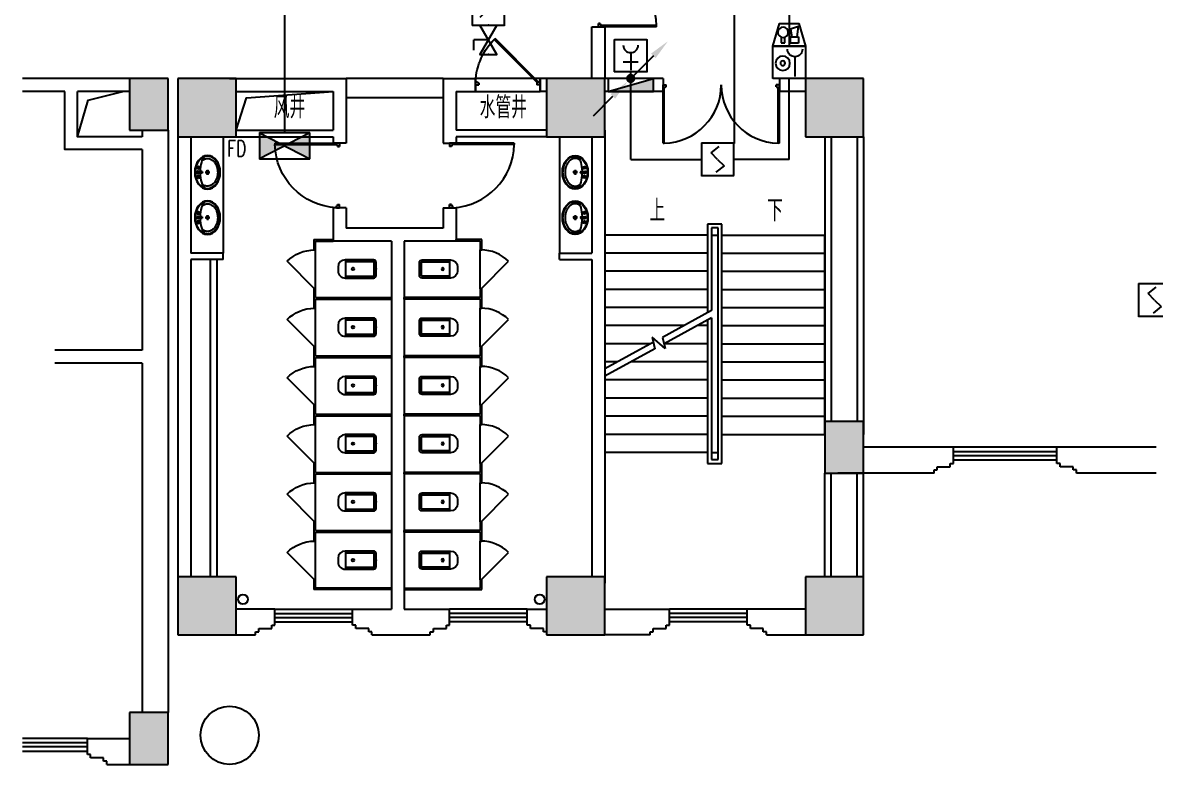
# Model space of a CAD drawing. Extents: x 190999 to 918899, y -200814 to 215286.
# Drawn here: x 686949 to 704460, y -57896 to -46434 of the extents above; entities that cross this region are included whole.
import ezdxf

# ---------------------------------------------------------------- set-up
doc = ezdxf.new("R2010")
doc.units = 0
doc.header["$LTSCALE"] = 1000
doc.header["$MEASUREMENT"] = 0
doc.linetypes.add('CENTER2', pattern=[1.125, 0.75, -0.125, 0.125, -0.125])
for name, color, linetype in [('00-EQUIP', 3, 'Continuous'), ('00-LWIRE', 4, 'Continuous'), ('00-WIRE-4', 6, 'Continuous'), ('A-卫生间', 250, 'Continuous'), ('A-墙线', 2, 'Continuous'), ('A-外包装修', 250, 'Continuous'), ('A-外窗', 145, 'Continuous'), ('A-门', 167, 'Continuous'), ('COLUMN', 2, 'Continuous'), ('DIM_SYMB', 3, 'Continuous'), ('EQUIP_消火栓', 1, 'Continuous'), ('PUB_HATCH', 250, 'Continuous'), ('PUB_TEXT', 7, 'Continuous'), ('STAIR', 5, 'Continuous'), ('房间名称', 7, 'Continuous'), ('暖通-风-说明', 3, 'Continuous'), ('洞口线', 165, 'Continuous'), ('雨水管', 151, 'Continuous')]:
    doc.layers.add(name, color=color, linetype=linetype)
doc.styles.add('_TCH_DIM', font='SIMPLEX', dxfattribs={"bigfont": 'GBCBIG'})
doc.styles.add('HZ-ZGBZ', font='romanc.shx', dxfattribs={"width": 0.65})
doc.styles.get("Standard").update_dxf_attribs({"font": 'simhei.ttf'})

# ---------------------------------------------------------------- blocks, each defined once
blk = doc.blocks.new('m1800')
at = {"layer": 'A-墙线'}
for p, q in [((-900, -100), (-900, 100)), ((900, -100), (900, 100))]:
    blk.add_line(p, q, dxfattribs=at)
at = {"layer": 'A-门'}
for p, q in [((-900, 900), (-900, 0)), ((-900, 900), (-880, 900)), ((-880, 900), (-880, 50)), ((880, 900), (880, 50)), ((900, 900), (880, 900)), ((900, 900), (900, 0)), ((-900, 50), (-870, 50)), ((-900, 0), (-850, 0)), ((-870, 50), (-870, 30)), ((-870, 30), (-850, 30)), ((-850, 30), (-850, 0)), ((850, 30), (850, 0)), ((870, 30), (850, 30)), ((900, 0), (850, 0)), ((870, 50), (870, 30)), ((900, 50), (870, 50))]:
    blk.add_line(p, q, dxfattribs=at)
for centre, start, end in [((-900, 0), 0, 88.7267), ((900, 0), 91.2733, 180)]:
    blk.add_arc(centre, 900, start, end, dxfattribs=at)
blk = doc.blocks.new('m1000')
at = {"layer": 'A-墙线'}
for p, q in [((0, 0), (0, 200)), ((1000, 0), (1000, 200))]:
    blk.add_line(p, q, dxfattribs=at)
at = {"layer": 'A-门'}
for p, q in [((0, 1100), (0, 100)), ((0, 1100), (20, 1100)), ((20, 1100), (20, 150)), ((0, 150), (30, 150)), ((0, 100), (50, 100)), ((30, 150), (30, 130)), ((30, 130), (50, 130)), ((50, 130), (50, 100)), ((950, 130), (950, 100)), ((970, 130), (950, 130)), ((1000, 100), (950, 100)), ((970, 150), (970, 130)), ((1000, 150), (970, 150)), ((1000, 150), (1000, 100))]:
    blk.add_line(p, q, dxfattribs=at)
blk.add_arc((0, 100), 1000, 2.866, 88.854, dxfattribs=at)
blk = doc.blocks.new('手盆')
at = {"layer": 'A-卫生间'}
for p, q in [((113, 12), (46, 16)), ((160, 0), (235, 0)), ((198, -37), (198, 38)), ((113, -11), (46, -16))]:
    blk.add_line(p, q, dxfattribs=at)
for centre, major_axis, ratio, start_param, end_param in [((198, 0), (0, 259), 0.763797, 3.141593, 9.424778), ((194, 0), (0, 259), 0.413212, 0.351725, 1.519021), ((106, 0), (0, 13.9), 0.9, 3.760941, 5.663837), ((194, 0), (0, 259), 0.413212, 1.620217, 2.789865)]:
    blk.add_ellipse(centre, major_axis=major_axis, ratio=ratio, start_param=start_param, end_param=end_param, dxfattribs=at)
for centre, major_axis in [((46, 0), (0, 15.8)), ((56, 71), (0, 20.6)), ((56, 71), (0, 15.6)), ((198, 0), (0, 23.4)), ((56, -71), (0, 20.6)), ((56, -71), (0, 15.6))]:
    blk.add_ellipse(centre, major_axis=major_axis, ratio=0.9, dxfattribs=at)
for points, knots in [([(198, -249), (204, -249), (211, -249), (228, -246), (239, -243), (260, -236), (270, -231), (290, -218), (299, -211), (317, -194), (325, -185), (340, -164), (347, -153), (360, -129), (365, -116), (374, -90), (378, -76), (383, -48), (385, -34), (387, -5), (387, 9), (385, 38), (383, 52), (377, 80), (373, 94), (364, 120), (358, 133), (345, 156), (338, 167), (323, 187), (314, 197), (296, 213), (287, 220), (267, 232), (257, 237), (236, 244), (225, 247), (204, 249), (193, 249), (171, 247), (161, 245), (140, 237), (129, 232), (110, 221), (100, 213), (82, 197), (74, 188), (58, 168), (51, 157), (38, 133), (32, 121), (23, 95), (19, 81), (13, 53), (11, 39), (9, 10), (9, -4), (10, -33), (12, -47), (18, -75), (21, -89), (30, -115), (36, -128), (48, -152), (55, -163), (70, -184), (78, -193), (96, -210), (105, -218), (125, -230), (135, -235), (156, -243), (167, -246), (184, -249), (191, -249), (198, -249)], [0, 0, 0, 0, 0.105369, 0.105369, 0.278747, 0.278747, 0.452125, 0.452125, 0.625504, 0.625504, 0.798882, 0.798882, 0.97226, 0.97226, 1.145639, 1.145639, 1.319017, 1.319017, 1.492395, 1.492395, 1.665774, 1.665774, 1.839152, 1.839152, 2.01253, 2.01253, 2.185909, 2.185909, 2.359287, 2.359287, 2.532665, 2.532665, 2.706044, 2.706044, 2.879422, 2.879422, 3.0528, 3.0528, 3.226179, 3.226179, 3.399557, 3.399557, 3.572935, 3.572935, 3.746313, 3.746313, 3.919692, 3.919692, 4.09307, 4.09307, 4.266448, 4.266448, 4.439827, 4.439827, 4.613205, 4.613205, 4.786583, 4.786583, 4.959962, 4.959962, 5.13334, 5.13334, 5.306718, 5.306718, 5.480097, 5.480097, 5.653475, 5.653475, 5.826853, 5.826853, 6.000232, 6.000232, 6.17361, 6.17361, 6.283185, 6.283185, 6.283185, 6.283185]), ([(119, -185), (121, -187), (123, -188), (130, -193), (135, -196), (146, -202), (152, -205), (163, -209), (169, -210), (180, -213), (186, -214), (194, -214), (196, -214), (198, -214), (204, -214), (209, -214), (222, -212), (229, -210), (241, -206), (245, -204), (254, -200), (259, -197), (269, -191), (275, -187), (286, -178), (291, -173), (300, -162), (304, -158), (314, -145), (319, -137), (327, -123), (329, -118), (334, -107), (336, -101), (341, -89), (343, -83), (346, -71), (348, -64), (351, -49), (352, -40), (354, -22), (355, -13), (355, 5), (355, 14), (354, 32), (352, 41), (349, 58), (348, 66), (343, 81), (341, 89), (335, 104), (332, 111), (326, 125), (322, 132), (314, 144), (310, 150), (301, 162), (296, 167), (287, 177), (281, 181), (272, 189), (267, 192), (256, 199), (250, 202), (238, 207), (233, 209), (223, 211), (217, 212), (205, 214), (198, 214), (186, 213), (181, 213), (171, 211), (166, 210), (151, 205), (141, 200), (128, 191), (123, 188), (119, 185)], [5.740897, 5.740897, 5.740897, 5.740897, 5.780874, 5.780874, 5.896829, 5.896829, 6.012784, 6.012784, 6.128739, 6.128739, 6.240697, 6.240697, 6.283185, 6.283185, 6.283185, 6.399826, 6.399826, 6.5409, 6.5409, 6.634, 6.634, 6.7271, 6.7271, 6.852188, 6.852188, 6.977276, 6.977276, 7.077377, 7.077377, 7.229977, 7.229977, 7.317389, 7.317389, 7.404801, 7.404801, 7.497094, 7.497094, 7.589386, 7.589386, 7.712334, 7.712334, 7.835281, 7.835281, 7.958228, 7.958228, 8.081175, 8.081175, 8.194983, 8.194983, 8.30879, 8.30879, 8.422598, 8.422598, 8.537599, 8.537599, 8.6526, 8.6526, 8.767602, 8.767602, 8.884432, 8.884432, 8.982435, 8.982435, 9.119467, 9.119467, 9.224191, 9.224191, 9.328914, 9.328914, 9.470087, 9.470087, 9.571187, 9.571187, 9.672288, 9.672288, 9.874489, 9.874489, 9.967059, 9.967059, 9.967059, 9.967059])]:
    blk.add_open_spline(points, degree=3, knots=knots, dxfattribs=at)
blk.add_point((46, 0), dxfattribs=at)
blk = doc.blocks.new('$TwtSys$00000434')
for p, q in [((-0.5, 0.5), (-0.5, -0.5)), ((-0.5, -0.5), (0.5, 0.5)), ((0.5, 0.5), (-0.5, 0.5)), ((0.5, -0.5), (0.5, 0.5)), ((-0.5, -0.5), (0.5, -0.5))]:
    blk.add_line(p, q)
blk.add_solid([(0.5, -0.5), (0.5, 0.5), (-0.5, -0.5)])
blk = doc.blocks.new('bfm01')
at = {"layer": 'A-墙线'}
for p, q in [((-200, 0), (0, 0)), ((-200, -1000), (0, -1000))]:
    blk.add_line(p, q, dxfattribs=at)
at = {"layer": 'A-门'}
for p, q in [((-200, -1000), (-200, 0)), ((-100, 0), (-100, -50)), ((-70, -50), (-100, -50)), ((-50, -30), (-70, -30)), ((-70, -30), (-70, -50)), ((-64, -44), (-50, -30)), ((-64, -44), (603, -711)), ((-50, 0), (-50, -30)), ((-50, -30), (617, -697)), ((0, 0), (0, -1000)), ((-70, -950), (-100, -950)), ((-100, -1000), (-100, -950)), ((-50, -1000), (-100, -1000)), ((-70, -970), (-70, -950)), ((-50, -970), (-70, -970)), ((-50, -1000), (-50, -970))]:
    blk.add_line(p, q, dxfattribs=at)
blk.add_arc((-100, 0), 1000, 272.866, 315.8103, dxfattribs=at)
blk = doc.blocks.new('$lvtry$00000200')
for p, q in [((-140, -40, 0), (-140, -480, 0)), ((-110, -40, 0), (-110, -470, 0)), ((100, 0, 0), (-100, 0, 0)), ((100, -30, 0), (-100, -30, 0)), ((110, -470, 0), (110, -40, 0)), ((140, -480, 0), (140, -40, 0)), ((140, -470, 0), (-140, -470, 0)), ((-30, -590, 0), (30, -590, 0))]:
    blk.add_line(p, q)
blk.add_circle((0, -359, 0), 20)
for centre, radius, start, end in [((-100, -40, 0), 40, 90, 180), ((-100, -40, 0), 10, 90, 180), ((100, -40, 0), 40, 0, 90), ((100, -40, 0), 10, 0, 90), ((-30, -480, 0), 110, 180, 270), ((30, -480, 0), 110, 270, 0)]:
    blk.add_arc(centre, radius, start, end)
blk.add_point((0, 0))
blk = doc.blocks.new('$DorLib2D$00000114')
at = {"color": 0}
blk.add_line((0.5, 0), (-0.207, 0.707), dxfattribs=at)
blk.add_arc((0.5, 0), 1, 135, 180, dxfattribs=at)
blk = doc.blocks.new('_LINKPT1')
at = {"color": 0}
blk.add_line((0, 0), (0, 0), dxfattribs=at)
blk = doc.blocks.new('3T1W6ZCM')
for p, q in [((0.5, 0.5), (-0.5, 0.5)), ((-0.5, 0.5), (-0.5, -0.5)), ((0.5, -0.5), (0.5, 0.5)), ((-0.178, 0.172), (-0.178, -0.443)), ((-0.5, -0.5), (0.5, -0.5))]:
    blk.add_line(p, q)
at = {"const_width": 0.04}
blk.add_lwpolyline([(-0.5, 0.5), (-0.5, -0.5), (0.5, -0.5), (0.5, 0.5)], close=True, dxfattribs=at)
for radius in [0.222, 0.074]:
    blk.add_circle((0.197, -0.03), radius)
blk.add_arc((-0.178, 0.403), 0.231, 180, 0)
at = {"xscale": 0.002, "yscale": 0.002, "zscale": 0.002}
for p in [(0, 0.5), (-0.5, 0), (0.5, 0), (0, -0.5)]:
    blk.add_blockref('_LINKPT1', p, dxfattribs=at)
at = {"flags": 9}
blk.add_attdef('A', (0, 0), '', height=0.00002, dxfattribs=at)
blk = doc.blocks.new('6A2OE7N0')
for p, q in [((-0.3, 0.35), (-0.5, -0.35)), ((0.3, 0.35), (-0.3, 0.35)), ((-0.246, -0.061), (-0.286, 0.259)), ((-0.286, 0.259), (-0.046, 0.179)), ((-0.046, 0.179), (-0.086, -0.061)), ((0, 0.35), (0, -0.35)), ((0.5, -0.35), (0.3, 0.35)), ((-0.5, -0.35), (0.5, -0.35)), ((-0.286, -0.061), (-0.286, -0.261)), ((-0.046, -0.061), (-0.286, -0.061)), ((-0.286, -0.261), (-0.046, -0.261)), ((-0.046, -0.261), (-0.046, -0.061)), ((0.13, -0.244), (0.13, -0.072)), ((0.25, -0.244), (0.13, -0.244)), ((0.25, -0.072), (0.25, -0.244))]:
    blk.add_line(p, q)
at = {"const_width": 0.04, "flags": 128}
blk.add_lwpolyline([(-0.5, -0.35), (-0.3, 0.35), (0.3, 0.35), (0.5, -0.35)], close=True, dxfattribs=at)
blk.add_circle((0.19, 0.076), 0.16)
at = {"xscale": 0.002, "yscale": 0.002, "zscale": 0.002}
for p in [(-0.4, 0), (0, 0.35), (0.4, 0), (0, -0.35)]:
    blk.add_blockref('_LINKPT1', p, dxfattribs=at)
at = {"flags": 9}
blk.add_attdef('A', (0, 0), '', height=0.00002, dxfattribs=at)
blk = doc.blocks.new('J62IR8YJ')
for p, q in [((-0.5, 1), (0.5, 1)), ((-0.5, 0), (-0.5, 1)), ((0.5, 1), (0.5, 0)), ((0, 0.598), (0, 0.06)), ((0.5, 0), (-0.5, 0)), ((-0.231, 0.312), (0.231, 0.312))]:
    blk.add_line(p, q)
at = {"const_width": 0.04, "flags": 128}
blk.add_lwpolyline([(-0.5, 0), (-0.5, 1), (0.5, 1), (0.5, 0)], close=True, dxfattribs=at)
blk.add_arc((0, 0.829), 0.231, 180, 0)
at = {"xscale": 0.002, "yscale": 0.00200000000000955, "zscale": 0.002}
for p in [(0, 1), (-0.5, 0.5), (0.5, 0.5), (0, 0)]:
    blk.add_blockref('_LINKPT1', p, dxfattribs=at)
at = {"flags": 9}
blk.add_attdef('A', (0, 0), '', height=0.00002, dxfattribs=at)
blk = doc.blocks.new('3S1KCGW2')
for p, q in [((0.5, 0.5), (-0.5, 0.5)), ((-0.5, 0.5), (-0.5, -0.5)), ((-0.2, 0.2), (0.05, 0.4)), ((0.5, -0.5), (0.5, 0.5)), ((0, 0), (-0.2, 0.2)), ((0, 0), (0.2, -0.2)), ((0.2, -0.2), (-0.05, -0.4)), ((-0.5, -0.5), (0.5, -0.5))]:
    blk.add_line(p, q)
at = {"const_width": 0.04, "flags": 128}
blk.add_lwpolyline([(-0.5, -0.5), (-0.5, 0.5), (0.5, 0.5), (0.5, -0.5)], close=True, dxfattribs=at)
at = {"xscale": 0.002, "yscale": 0.002, "zscale": 0.002}
for p in [(0, 0.5), (-0.5, 0), (0.5, 0), (0, -0.5)]:
    blk.add_blockref('_LINKPT1', p, dxfattribs=at)
at = {"flags": 9}
blk.add_attdef('A', (0, 0), '', height=0.00002, dxfattribs=at)
blk = doc.blocks.new('6H2KALM6')
for p, q in [((-0.78, 0.4), (0.78, -0.4)), ((0.78, 0.4), (-0.78, -0.4)), ((0.78, 0.4), (-0.78, 0.4)), ((-0.78, 0.4), (-0.78, -0.4)), ((0.78, -0.4), (0.78, 0.4)), ((-0.78, -0.4), (0.78, -0.4))]:
    blk.add_line(p, q)
at = {"const_width": 0.04}
blk.add_lwpolyline([(-0.78, 0.4), (-0.78, -0.4), (0.78, -0.4), (0.78, 0.4)], close=True, dxfattribs=at)
for points in [[(-0.78, 0.4), (0, 0), (-0.78, -0.4)], [(0.78, 0.4), (0, 0), (0.78, -0.4)]]:
    blk.add_solid(points)
at = {"xscale": 0.002, "yscale": 0.002, "zscale": 0.002}
for p in [(0, 0.4), (-0.78, 0), (0.78, 0), (0, -0.4)]:
    blk.add_blockref('_LINKPT1', p, dxfattribs=at)
at = {"flags": 9}
blk.add_attdef('A', (0, 0), '', height=0.00002, dxfattribs=at)
blk = doc.blocks.new('$VALVE$00000437')
for p in [(0, 0), (87, 124.3)]:
    blk.add_line(p, (0, 124.3))
blk.add_lwpolyline([(-125.2, -72.3), (125.2, 72.3), (125.2, -72.3), (-125.2, 72.3)], close=True)
for p in [(-125.2, 0), (125.2, 0)]:
    blk.add_point(p)
blk = doc.blocks.new('3S2OQ2I8')
for p, q in [((-0.5, 0.5), (0.5, 0.5)), ((-0.5, -0.5), (-0.5, 0.5)), ((0.5, 0.5), (0.5, -0.5)), ((-0.25, -0.25), (0.25, 0.25)), ((0.5, -0.5), (-0.5, -0.5))]:
    blk.add_line(p, q)
at = {"const_width": 0.04, "flags": 128}
blk.add_lwpolyline([(-0.5, -0.5), (-0.5, 0.5), (0.5, 0.5), (0.5, -0.5)], close=True, dxfattribs=at)
blk.add_solid([(0.25, 0.25), (0.021, 0.097), (0.097, 0.029)])
at = {"xscale": 0.002, "yscale": 0.002, "zscale": 0.002}
for p in [(0, 0.5), (-0.5, 0), (0.5, 0), (0, -0.5)]:
    blk.add_blockref('_LINKPT1', p, dxfattribs=at)
at = {"flags": 9}
blk.add_attdef('A', (0, 0), '', height=0.00002, dxfattribs=at)
blk = doc.blocks.new('_WRLD1L')
for p, q in [((0.7, 0.7), (0, 0)), ((0.104, 0.104), (0.104, 0.104)), ((-0.104, -0.104), (-0.104, -0.104))]:
    blk.add_line(p, q)
at = {"const_width": 0.142}
blk.add_lwpolyline([(-0.071, 0, 1), (0.071, 0, 1)], format="xyb", close=True, dxfattribs=at)
blk.add_solid([(0.63, 0.77), (0.77, 0.63), (1.15, 1.15)])
at = {"width": 0.8, "flags": 9}
blk.add_attdef('A', (0, 0), '', height=0.00002, dxfattribs=at)
blk = doc.blocks.new('_WRLD10L')
for p, q in [((1.15, 1.15), (0.55, 0.55)), ((0.104, 0.104), (0.104, 0.104)), ((-0.104, -0.104), (-0.104, -0.104))]:
    blk.add_line(p, q)
at = {"const_width": 0.142}
blk.add_lwpolyline([(-0.071, 0, 1), (0.071, 0, 1)], format="xyb", close=True, dxfattribs=at)
blk.add_solid([(0.62, 0.48), (0.48, 0.62), (0.1, 0.1)])
at = {"width": 0.8, "flags": 9}
blk.add_attdef('A', (0, 0), '', height=0.00002, dxfattribs=at)

msp = doc.modelspace()

# ---------------------------------------------------------------- hatches: boundary and pattern name
at = {"layer": 'PUB_HATCH'}
for points in [[(689198.5, -47296.3), (688598.5, -47296.3), (688598.5, -48096.3), (689198.5, -48096.3)], [(690248.5, -47296.3), (689348.5, -47296.3), (689348.5, -48196.3), (690248.5, -48196.3)], [(695948.5, -47296.3), (695048.5, -47296.3), (695048.5, -48196.3), (695948.5, -48196.3)], [(699948.5, -47296.3), (699048.5, -47296.3), (699048.5, -48196.3), (699948.5, -48196.3)], [(699948.5, -52596.3), (699348.5, -52596.3), (699348.5, -53396.3), (699948.5, -53396.3)], [(690248.5, -54996.3), (689348.5, -54996.3), (689348.5, -55896.3), (690248.5, -55896.3)], [(695948.5, -54996.3), (695048.5, -54996.3), (695048.5, -55896.3), (695948.5, -55896.3)], [(699948.5, -54996.3), (699048.5, -54996.3), (699048.5, -55896.3), (699948.5, -55896.3)], [(689198.5, -57096.3), (688598.5, -57096.3), (688598.5, -57896.3), (689198.5, -57896.3)]]:
    msp.add_hatch(color=256, dxfattribs=at).paths.add_polyline_path(points)

# ---------------------------------------------------------------- linework, layer by layer
at = {"layer": '00-WIRE-4'}
for p, q in [((697948.5, -41606.3), (697948.5, -48303.1)), ((690998.5, -45846.3), (690998.5, -48136.6)), ((696348.8, -48546.3), (696348.8, -47196.3)), ((698798.5, -48546.3), (698798.5, -47296.3)), ((696348.8, -48546.3), (697441.5, -48546.3)), ((698798.5, -48546.3), (697941.5, -48546.3))]:
    msp.add_line(p, q, dxfattribs=at)
at = {"layer": '00-WIRE-4', "linetype": 'CENTER2'}
msp.add_line((698798.5, -41806.3), (698798.5, -46446.3), dxfattribs=at)
at = {"layer": 'A-卫生间'}
for p, q in [((693448.5, -47296.3), (691948.5, -47296.3)), ((693448.5, -47596.3), (691948.5, -47596.3)), ((690048.5, -48196.3), (690048.5, -49996.3)), ((695248.5, -48196.3), (695248.5, -49996.3)), ((691448.5, -49783.8), (691448.5, -49946.3)), ((691448.5, -49783.8), (691748.5, -49783.8)), ((691473.5, -49946.3), (691473.5, -49808.8)), ((691473.5, -49808.8), (691748.5, -49808.8)), ((691748.5, -49783.8), (691748.5, -49808.8)), ((694048.5, -49783.8), (693648.5, -49783.8)), ((693648.5, -49808.8), (693648.5, -49783.8)), ((694023.5, -49808.8), (693648.5, -49808.8)), ((694023.5, -49808.8), (694023.5, -49946.3)), ((694048.5, -49946.3), (694048.5, -49783.8)), ((691448.5, -49946.3), (691473.5, -49946.3)), ((694023.5, -49946.3), (694048.5, -49946.3)), ((689848.5, -50096.3), (689848.5, -54996.3)), ((689948.5, -50096.3), (689948.5, -54996.3)), ((691473.5, -50546.3), (691448.5, -50546.3)), ((691448.5, -50546.3), (691448.5, -50708.8)), ((691473.5, -50683.8), (691473.5, -50546.3)), ((694048.5, -50546.3), (694023.5, -50546.3)), ((694023.5, -50546.3), (694023.5, -50683.8)), ((694048.5, -50708.8), (694048.5, -50546.3)), ((691448.5, -50708.8), (691448.5, -50846.3)), ((691473.5, -50683.8), (692648.5, -50683.8)), ((691473.5, -50846.3), (691473.5, -50708.8)), ((691473.5, -50708.8), (692648.5, -50708.8)), ((692648.5, -50683.8), (692648.5, -50708.8)), ((694023.5, -50683.8), (692848.5, -50683.8)), ((692848.5, -50708.8), (692848.5, -50683.8)), ((694023.5, -50708.8), (692848.5, -50708.8)), ((694023.5, -50708.8), (694023.5, -50846.3)), ((694048.5, -50846.3), (694048.5, -50708.8)), ((691448.5, -50846.3), (691473.5, -50846.3)), ((694023.5, -50846.3), (694048.5, -50846.3)), ((691473.5, -51446.3), (691448.5, -51446.3)), ((691448.5, -51446.3), (691448.5, -51608.8)), ((691473.5, -51583.8), (691473.5, -51446.3)), ((694048.5, -51446.3), (694023.5, -51446.3)), ((694023.5, -51446.3), (694023.5, -51583.8)), ((694048.5, -51608.8), (694048.5, -51446.3)), ((691448.5, -51608.8), (691448.5, -51746.3)), ((691473.5, -51583.8), (692648.5, -51583.8)), ((691473.5, -51746.3), (691473.5, -51608.8)), ((691473.5, -51608.8), (692648.5, -51608.8)), ((692648.5, -51583.8), (692648.5, -51608.8)), ((694023.5, -51583.8), (692848.5, -51583.8)), ((692848.5, -51608.8), (692848.5, -51583.8)), ((694023.5, -51608.8), (692848.5, -51608.8)), ((694023.5, -51608.8), (694023.5, -51746.3)), ((694048.5, -51746.3), (694048.5, -51608.8)), ((691448.5, -51746.3), (691473.5, -51746.3)), ((694023.5, -51746.3), (694048.5, -51746.3)), ((691473.5, -52346.3), (691448.5, -52346.3)), ((691448.5, -52346.3), (691448.5, -52508.8)), ((691473.5, -52483.8), (691473.5, -52346.3)), ((694048.5, -52346.3), (694023.5, -52346.3)), ((694023.5, -52346.3), (694023.5, -52483.8)), ((694048.5, -52508.8), (694048.5, -52346.3)), ((691448.5, -52508.8), (691448.5, -52646.3)), ((691473.5, -52483.8), (692648.5, -52483.8)), ((691473.5, -52508.8), (692648.5, -52508.8)), ((691473.5, -52646.3), (691473.5, -52508.8)), ((692648.5, -52483.8), (692648.5, -52508.8)), ((694023.5, -52483.8), (692848.5, -52483.8)), ((692848.5, -52508.8), (692848.5, -52483.8)), ((694023.5, -52508.8), (692848.5, -52508.8)), ((694023.5, -52508.8), (694023.5, -52646.3)), ((694048.5, -52646.3), (694048.5, -52508.8)), ((691448.5, -52646.3), (691473.5, -52646.3)), ((694023.5, -52646.3), (694048.5, -52646.3)), ((691473.5, -53246.3), (691448.5, -53246.3)), ((691448.5, -53246.3), (691448.5, -53408.8)), ((691473.5, -53383.8), (691473.5, -53246.3)), ((691473.5, -53383.8), (692648.5, -53383.8)), ((692648.5, -53383.8), (692648.5, -53408.8)), ((694023.5, -53383.8), (692848.5, -53383.8)), ((692848.5, -53408.8), (692848.5, -53383.8)), ((694048.5, -53246.3), (694023.5, -53246.3)), ((694023.5, -53246.3), (694023.5, -53383.8)), ((694048.5, -53408.8), (694048.5, -53246.3)), ((691448.5, -53408.8), (691448.5, -53546.3)), ((691448.5, -53546.3), (691473.5, -53546.3)), ((691473.5, -53408.8), (692648.5, -53408.8)), ((691473.5, -53546.3), (691473.5, -53408.8)), ((694023.5, -53408.8), (692848.5, -53408.8)), ((694023.5, -53408.8), (694023.5, -53546.3)), ((694023.5, -53546.3), (694048.5, -53546.3)), ((694048.5, -53546.3), (694048.5, -53408.8)), ((691473.5, -54146.3), (691448.5, -54146.3)), ((691448.5, -54146.3), (691448.5, -54308.8)), ((691473.5, -54283.8), (691473.5, -54146.3)), ((691473.5, -54283.8), (692648.5, -54283.8)), ((692648.5, -54283.8), (692648.5, -54308.8)), ((694023.5, -54283.8), (692848.5, -54283.8)), ((692848.5, -54308.8), (692848.5, -54283.8)), ((694048.5, -54146.3), (694023.5, -54146.3)), ((694023.5, -54146.3), (694023.5, -54283.8)), ((694048.5, -54308.8), (694048.5, -54146.3)), ((691448.5, -54308.8), (691448.5, -54446.3)), ((691448.5, -54446.3), (691473.5, -54446.3)), ((691473.5, -54446.3), (691473.5, -54308.8)), ((691473.5, -54308.8), (692648.5, -54308.8)), ((694023.5, -54308.8), (692848.5, -54308.8)), ((694023.5, -54308.8), (694023.5, -54446.3)), ((694023.5, -54446.3), (694048.5, -54446.3)), ((694048.5, -54446.3), (694048.5, -54308.8)), ((691473.5, -55046.3), (691448.5, -55046.3)), ((691448.5, -55046.3), (691448.5, -55196.3)), ((691473.5, -55171.3), (691473.5, -55046.3)), ((694048.5, -55046.3), (694023.5, -55046.3)), ((694023.5, -55046.3), (694023.5, -55171.3)), ((694048.5, -55196.3), (694048.5, -55046.3)), ((692648.5, -55196.3), (691448.5, -55196.3)), ((692648.5, -55171.3), (691473.5, -55171.3)), ((692648.5, -55196.3), (692648.5, -55171.3)), ((692848.5, -55171.3), (694023.5, -55171.3)), ((692848.5, -55171.3), (692848.5, -55196.3)), ((692848.5, -55196.3), (694048.5, -55196.3))]:
    msp.add_line(p, q, dxfattribs=at)
at = {"layer": 'A-墙线'}
for p, q in [((695748.5, -47296.3), (695748.5, -46496.3)), ((695948.5, -46496.3), (695948.5, -47296.3)), ((688598.5, -47296.3), (686948.5, -47296.3)), ((690148.5, -47296.3), (691948.5, -47296.3)), ((691948.5, -47296.3), (691948.5, -48296.3)), ((693448.5, -47296.3), (693448.5, -48296.3)), ((693448.5, -47296.3), (693948.5, -47296.3)), ((693948.5, -47296.3), (693948.5, -47496.3)), ((695048.5, -47296.3), (694948.5, -47296.3)), ((694948.5, -47296.3), (694948.5, -47496.3)), ((696848.5, -47296.3), (695948.5, -47296.3)), ((699048.5, -47296.3), (698648.5, -47296.3)), ((687598.5, -47496.3), (686948.5, -47496.3)), ((688598.5, -47496.3), (687798.5, -47496.3)), ((690248.5, -47496.3), (691748.5, -47496.3)), ((691748.5, -47496.3), (691748.5, -48096.3)), ((693648.5, -47496.3), (693648.5, -48096.3)), ((693648.5, -47496.3), (693948.5, -47496.3)), ((695048.5, -47496.3), (694948.5, -47496.3)), ((696848.5, -47496.3), (695948.5, -47496.3)), ((699048.5, -47496.3), (698648.5, -47496.3)), ((688798.5, -48096.3), (688798.5, -48196.3)), ((689198.5, -48096.3), (689198.5, -57096.3)), ((689348.5, -48096.3), (689348.5, -55096.3)), ((690248.5, -48096.3), (691748.5, -48096.3)), ((695048.5, -48096.3), (693648.5, -48096.3)), ((695948.5, -48096.3), (695948.5, -55096.3)), ((689548.5, -48196.3), (689548.5, -49996.3)), ((690248.5, -48196.3), (691748.5, -48196.3)), ((691748.5, -48196.3), (691748.5, -48296.3)), ((693648.5, -48196.3), (693648.5, -48296.3)), ((695048.5, -48196.3), (693648.5, -48196.3)), ((695748.5, -48196.3), (695748.5, -49996.3)), ((699348.5, -48196.3), (699348.5, -52596.3)), ((699448.5, -48196.3), (699448.5, -52596.3)), ((699848.5, -48196.3), (699848.5, -52596.3)), ((699948.5, -48196.3), (699948.5, -52796.3)), ((688798.5, -48396.3), (688798.5, -51496.3)), ((691748.5, -49296.3), (691748.5, -49808.8)), ((691948.5, -49296.3), (691948.5, -49608.8)), ((693448.5, -49296.3), (693448.5, -49608.8)), ((693648.5, -49296.3), (693648.5, -49808.8)), ((693448.5, -49608.8), (691948.5, -49608.8)), ((692648.5, -49808.8), (691748.5, -49808.8)), ((692648.5, -49808.8), (692648.5, -55496.3)), ((692848.5, -49808.8), (692848.5, -55496.3)), ((693648.5, -49808.8), (692848.5, -49808.8)), ((690048.5, -49996.3), (689548.5, -49996.3)), ((690048.5, -50096.3), (690048.5, -49996.3)), ((695248.5, -49996.3), (695748.5, -49996.3)), ((695248.5, -50096.3), (695248.5, -49996.3)), ((689548.5, -50096.3), (689548.5, -54996.3)), ((690048.5, -50096.3), (689548.5, -50096.3)), ((695248.5, -50096.3), (695748.5, -50096.3)), ((695748.5, -50096.3), (695748.5, -54996.3)), ((688798.5, -51496.3), (687448.5, -51496.3)), ((688798.5, -51696.3), (687448.5, -51696.3)), ((688798.5, -51696.3), (688798.5, -57096.3)), ((701338.3, -52996.3), (699948.5, -52996.3)), ((701338.3, -53246.3), (701338.3, -52996.3)), ((702938.3, -53246.3), (702938.3, -52996.3)), ((704470.6, -52996.3), (702938.3, -52996.3)), ((699348.5, -54996.3), (699348.5, -53396.3)), ((699448.5, -54996.3), (699448.5, -53396.3)), ((701038.3, -53396.3), (699548.5, -53396.3)), ((699848.5, -54996.3), (699848.5, -53396.3)), ((699948.5, -54996.3), (699948.5, -53396.3)), ((701038.3, -53396.3), (701038.3, -53346.3)), ((701038.3, -53346.3), (701088.3, -53346.3)), ((701088.3, -53346.3), (701088.3, -53296.3)), ((701088.3, -53296.3), (701288.3, -53296.3)), ((701288.3, -53246.3), (701338.3, -53246.3)), ((701288.3, -53296.3), (701288.3, -53246.3)), ((702988.3, -53246.3), (702938.3, -53246.3)), ((702988.3, -53296.3), (702988.3, -53246.3)), ((703188.3, -53296.3), (702988.3, -53296.3)), ((703188.3, -53346.3), (703188.3, -53296.3)), ((703238.3, -53346.3), (703188.3, -53346.3)), ((703238.3, -53396.3), (703238.3, -53346.3)), ((704470.6, -53396.3), (703238.3, -53396.3)), ((690848.5, -55496.3), (690248.5, -55496.3)), ((690848.5, -55746.3), (690848.5, -55496.3)), ((692048.5, -55496.3), (692648.5, -55496.3)), ((692048.5, -55746.3), (692048.5, -55496.3)), ((692848.5, -55496.3), (693548.5, -55496.3)), ((693548.5, -55746.3), (693548.5, -55496.3)), ((694748.5, -55496.3), (695048.5, -55496.3)), ((694748.5, -55746.3), (694748.5, -55496.3)), ((695948.5, -55496.3), (696948.5, -55496.3)), ((696948.5, -55746.3), (696948.5, -55496.3)), ((698148.5, -55746.3), (698148.5, -55496.3)), ((699048.5, -55496.3), (698148.5, -55496.3)), ((690548.5, -55896.3), (690548.5, -55846.3)), ((690548.5, -55846.3), (690598.5, -55846.3)), ((690598.5, -55846.3), (690598.5, -55796.3)), ((690598.5, -55796.3), (690798.5, -55796.3)), ((690798.5, -55746.3), (690848.5, -55746.3)), ((690798.5, -55796.3), (690798.5, -55746.3)), ((692098.5, -55746.3), (692048.5, -55746.3)), ((692098.5, -55796.3), (692098.5, -55746.3)), ((692298.5, -55796.3), (692098.5, -55796.3)), ((692298.5, -55846.3), (692298.5, -55796.3)), ((692348.5, -55846.3), (692298.5, -55846.3)), ((692348.5, -55896.3), (692348.5, -55846.3)), ((693248.5, -55896.3), (693248.5, -55846.3)), ((693248.5, -55846.3), (693298.5, -55846.3)), ((693298.5, -55846.3), (693298.5, -55796.3)), ((693298.5, -55796.3), (693498.5, -55796.3)), ((693498.5, -55746.3), (693548.5, -55746.3)), ((693498.5, -55796.3), (693498.5, -55746.3)), ((694798.5, -55746.3), (694748.5, -55746.3)), ((694798.5, -55796.3), (694798.5, -55746.3)), ((694998.5, -55796.3), (694798.5, -55796.3)), ((694998.5, -55846.3), (694998.5, -55796.3)), ((695048.5, -55846.3), (694998.5, -55846.3)), ((696648.5, -55896.3), (696648.5, -55846.3)), ((696648.5, -55846.3), (696698.5, -55846.3)), ((696698.5, -55846.3), (696698.5, -55796.3)), ((696698.5, -55796.3), (696898.5, -55796.3)), ((696898.5, -55746.3), (696948.5, -55746.3)), ((696898.5, -55796.3), (696898.5, -55746.3)), ((698198.5, -55746.3), (698148.5, -55746.3)), ((698198.5, -55796.3), (698198.5, -55746.3)), ((698398.5, -55796.3), (698198.5, -55796.3)), ((698398.5, -55846.3), (698398.5, -55796.3)), ((698448.5, -55846.3), (698398.5, -55846.3)), ((698448.5, -55896.3), (698448.5, -55846.3)), ((690248.5, -55896.3), (690548.5, -55896.3)), ((692348.5, -55896.3), (693248.5, -55896.3)), ((696648.5, -55896.3), (695948.5, -55896.3)), ((698448.5, -55896.3), (699048.5, -55896.3)), ((687948.5, -57496.3), (688598.5, -57496.3)), ((687948.5, -57746.3), (687948.5, -57496.3)), ((687998.5, -57746.3), (687948.5, -57746.3)), ((687998.5, -57796.3), (687998.5, -57746.3)), ((688198.5, -57796.3), (687998.5, -57796.3)), ((688198.5, -57846.3), (688198.5, -57796.3)), ((688248.5, -57846.3), (688198.5, -57846.3)), ((688248.5, -57896.3), (688248.5, -57846.3)), ((688248.5, -57896.3), (688598.5, -57896.3))]:
    msp.add_line(p, q, dxfattribs=at)
for points in [[(688798.5, -48396.3), (687598.5, -48396.3), (687598.5, -47496.3)], [(688498.5, -48196.3), (687798.5, -48196.3), (687798.5, -47496.3)], [(688798.5, -48196.3), (687798.5, -48196.3), (687798.5, -47496.3)]]:
    msp.add_lwpolyline(points, dxfattribs=at)
at = {"layer": 'A-外包装修'}
msp.add_circle((690148.5, -57446.3), 450, dxfattribs=at)
at = {"layer": 'A-外窗'}
for p, q in [((702938.3, -52996.3), (701338.3, -52996.3)), ((702938.3, -53066.3), (701338.3, -53066.3)), ((702938.3, -53126.3), (701338.3, -53126.3)), ((702938.3, -53196.3), (701338.3, -53196.3)), ((690848.5, -55496.3), (692048.5, -55496.3)), ((694748.5, -55496.3), (693548.5, -55496.3)), ((698148.5, -55496.3), (696948.5, -55496.3)), ((690848.5, -55566.3), (692048.5, -55566.3)), ((690848.5, -55626.3), (692048.5, -55626.3)), ((694748.5, -55566.3), (693548.5, -55566.3)), ((694748.5, -55626.3), (693548.5, -55626.3)), ((698148.5, -55566.3), (696948.5, -55566.3)), ((698148.5, -55626.3), (696948.5, -55626.3)), ((690848.5, -55696.3), (692048.5, -55696.3)), ((694748.5, -55696.3), (693548.5, -55696.3)), ((698148.5, -55696.3), (696948.5, -55696.3)), ((687948.5, -57496.3), (686948.5, -57496.3)), ((687948.5, -57566.3), (686948.5, -57566.3)), ((687948.5, -57626.3), (686948.5, -57626.3)), ((687948.5, -57696.3), (686948.5, -57696.3))]:
    msp.add_line(p, q, dxfattribs=at)
at = {"layer": 'A-门'}
for p, q in [((691473.5, -50546.3), (691473.5, -49946.3)), ((694023.5, -50546.3), (694023.5, -49946.3)), ((691473.5, -51446.3), (691473.5, -50846.3)), ((694023.5, -51446.3), (694023.5, -50846.3)), ((691473.5, -52346.3), (691473.5, -51746.3)), ((694023.5, -52346.3), (694023.5, -51746.3)), ((691473.5, -53246.3), (691473.5, -52646.3)), ((694023.5, -53246.3), (694023.5, -52646.3)), ((691473.5, -54146.3), (691473.5, -53546.3)), ((694023.5, -54146.3), (694023.5, -53546.3)), ((691473.5, -55046.3), (691473.5, -54446.3)), ((694023.5, -55046.3), (694023.5, -54446.3))]:
    msp.add_line(p, q, dxfattribs=at)
at = {"layer": 'COLUMN'}
for p, q in [((689198.5, -47296.3), (688598.5, -47296.3)), ((688598.5, -47296.3), (688598.5, -48096.3)), ((689198.5, -48096.3), (689198.5, -47296.3)), ((690248.5, -47296.3), (689348.5, -47296.3)), ((689348.5, -47296.3), (689348.5, -48196.3)), ((690248.5, -48196.3), (690248.5, -47296.3)), ((695948.5, -47296.3), (695048.5, -47296.3)), ((695048.5, -47296.3), (695048.5, -48196.3)), ((695948.5, -48196.3), (695948.5, -47296.3)), ((699948.5, -47296.3), (699048.5, -47296.3)), ((699048.5, -47296.3), (699048.5, -48196.3)), ((699948.5, -48196.3), (699948.5, -47296.3)), ((688598.5, -48096.3), (689198.5, -48096.3)), ((689348.5, -48196.3), (690248.5, -48196.3)), ((695048.5, -48196.3), (695948.5, -48196.3)), ((699048.5, -48196.3), (699948.5, -48196.3)), ((699948.5, -52596.3), (699348.5, -52596.3)), ((699348.5, -52596.3), (699348.5, -53396.3)), ((699948.5, -53396.3), (699948.5, -52596.3)), ((699348.5, -53396.3), (699948.5, -53396.3)), ((690248.5, -54996.3), (689348.5, -54996.3)), ((689348.5, -54996.3), (689348.5, -55896.3)), ((690248.5, -55896.3), (690248.5, -54996.3)), ((695948.5, -54996.3), (695048.5, -54996.3)), ((695048.5, -54996.3), (695048.5, -55896.3)), ((695948.5, -55896.3), (695948.5, -54996.3)), ((699948.5, -54996.3), (699048.5, -54996.3)), ((699048.5, -54996.3), (699048.5, -55896.3)), ((699948.5, -55896.3), (699948.5, -54996.3)), ((689348.5, -55896.3), (690248.5, -55896.3)), ((695048.5, -55896.3), (695948.5, -55896.3)), ((699048.5, -55896.3), (699948.5, -55896.3)), ((689198.5, -57096.3), (688598.5, -57096.3)), ((688598.5, -57096.3), (688598.5, -57896.3)), ((689198.5, -57896.3), (689198.5, -57096.3)), ((688598.5, -57896.3), (689198.5, -57896.3))]:
    msp.add_line(p, q, dxfattribs=at)
at = {"layer": 'DIM_SYMB'}
for points in [[(696743.5, -49716.3, 0, 0, 0), (696743.5, -50816.3, 80, 0, 0), (696743.5, -51116.3, 0, 0, 0)], [(698553.5, -49716.3, 0, 0, 0), (698553.5, -54276.3, 0, 0, 0), (696743.5, -54276.3, 0, 0, 0), (696743.5, -51976.3, 80, 0, 0), (696743.5, -51676.3, 0, 0, 0)]]:
    msp.add_lwpolyline(points, format="xyseb", dxfattribs=at)
at = {"layer": 'STAIR'}
for p, q in [((697758.5, -49546.3), (697538.5, -49546.3)), ((697538.5, -49546.3), (697538.5, -50916.7)), ((697758.5, -53246.3), (697758.5, -49546.3)), ((695948.5, -49716.3), (695948.5, -51783.3)), ((697538.5, -49716.3), (695948.5, -49716.3)), ((697698.5, -49606.3), (697598.5, -49606.3)), ((697598.5, -49606.3), (697598.5, -50884)), ((697598.5, -49716.3), (697598.5, -50884)), ((697598.5, -49716.3), (697698.5, -49716.3)), ((697698.5, -53186.3), (697698.5, -49606.3)), ((697698.5, -52796.3), (697698.5, -49716.3)), ((697758.5, -49716.3), (699348.5, -49716.3)), ((699348.5, -52796.3), (699348.5, -49716.3)), ((697538.5, -49996.3), (695948.5, -49996.3)), ((697758.5, -49996.3), (699348.5, -49996.3)), ((697538.5, -50276.3), (695948.5, -50276.3)), ((697758.5, -50276.3), (699348.5, -50276.3)), ((697538.5, -50556.3), (695948.5, -50556.3)), ((697758.5, -50556.3), (699348.5, -50556.3)), ((697538.5, -50836.3), (695948.5, -50836.3)), ((697598.5, -50884), (696840.3, -51297.3)), ((697758.5, -50836.3), (699348.5, -50836.3)), ((697172.3, -51116.3), (695948.5, -51116.3)), ((697598.5, -50997.9), (696864.6, -51397.9)), ((697538.5, -51116.3), (697381.3, -51116.3)), ((697538.5, -51030.6), (697538.5, -53246.3)), ((697598.5, -50997.9), (697598.5, -53076.3)), ((697598.5, -50997.9), (697598.5, -53186.3)), ((697758.5, -51116.3), (699348.5, -51116.3)), ((696882.2, -51470.7), (696680.5, -51292.8)), ((696680.5, -51292.8), (696724.3, -51474.4)), ((696840.3, -51297.3), (696882.2, -51470.7)), ((696700, -51373.7), (695948.5, -51783.3)), ((696658.6, -51396.3), (695948.5, -51396.3)), ((696724.3, -51474.4), (695948.5, -51897.2)), ((697538.5, -51396.3), (696867.6, -51396.3)), ((697758.5, -51396.3), (699348.5, -51396.3)), ((696144.9, -51676.3), (695948.5, -51676.3)), ((697538.5, -51676.3), (696353.9, -51676.3)), ((697758.5, -51676.3), (699348.5, -51676.3)), ((695948.5, -51897.2), (695948.5, -53076.3)), ((697538.5, -51956.3), (695948.5, -51956.3)), ((697758.5, -51956.3), (699348.5, -51956.3)), ((697538.5, -52236.3), (695948.5, -52236.3)), ((697758.5, -52236.3), (699348.5, -52236.3)), ((697538.5, -52516.3), (695948.5, -52516.3)), ((697758.5, -52516.3), (699348.5, -52516.3)), ((697538.5, -52796.3), (695948.5, -52796.3)), ((697698.5, -53076.3), (697698.5, -52796.3)), ((697758.5, -52796.3), (699348.5, -52796.3)), ((697538.5, -53076.3), (695948.5, -53076.3)), ((697598.5, -53076.3), (697698.5, -53076.3)), ((697598.5, -53186.3), (697698.5, -53186.3)), ((697538.5, -53246.3), (697758.5, -53246.3))]:
    msp.add_line(p, q, dxfattribs=at)
at = {"layer": '洞口线', "ltscale": 2}
for points in [[(687798.5, -48196.3), (687959.5, -47634.2), (688498.5, -47496.3)], [(690248.5, -48096.3), (690409.5, -47596.3), (691748.5, -47496.3)]]:
    msp.add_lwpolyline(points, dxfattribs=at)
at = {"layer": '雨水管'}
for centre in [(690354.9, -55346.3), (694942.2, -55346.3)]:
    msp.add_circle(centre, 75, dxfattribs=at)

# ---------------------------------------------------------------- block references
at = {"xscale": -1, "rotation": 180}
for p in [(689608.5, -48746.3), (689608.5, -49446.3)]:
    msp.add_blockref('手盆', p, dxfattribs=at)
at = {"rotation": 180}
for p in [(695688.5, -48746.3), (695688.5, -49446.3)]:
    msp.add_blockref('手盆', p, dxfattribs=at)
at = {"layer": '00-EQUIP', "rotation": 270}
for name, p, xscale, yscale, zscale in [('3S2OQ2I8', (694148.2, -46224.9), -500, 500, 500), ('$VALVE$00000437', (694148.2, -46700.2), 1.799999999988358, -1.799999999988358, 1.8)]:
    msp.add_blockref(name, p, dxfattribs=dict(at, xscale=xscale, yscale=yscale, zscale=zscale))
at = {"layer": '00-EQUIP', "yscale": 500, "zscale": 500}
for name, p, xscale in [('6A2OE7N0', (698798.5, -46621.3), -500), ('J62IR8YJ', (696348.8, -47196.3), 500), ('3T1W6ZCM', (698798.5, -47046.3), -500), ('6H2KALM6', (690998.5, -48336.6), 500), ('6H2KALM6', (690998.5, -48336.6), 500), ('3S1KCGW2', (697691.5, -48546.3), 500), ('3S1KCGW2', (704448.5, -50721.3), 500)]:
    msp.add_blockref(name, p, dxfattribs=dict(at, xscale=xscale))
at = {"layer": '00-LWIRE', "xscale": 500, "yscale": 500, "zscale": 500}
msp.add_blockref('_WRLD1L', (696348.8, -47296.3), dxfattribs=at)
at = {"layer": '00-LWIRE', "xscale": 500, "yscale": 500, "zscale": 500, "rotation": 180}
msp.add_blockref('_WRLD10L', (696348.8, -47296.3), dxfattribs=at)
at = {"layer": 'A-卫生间', "rotation": 269.9999999989353}
for p in [(692414.2, -50240.1, 0), (692414.2, -51140.1, 0), (692414.2, -52040.1, 0), (692414.2, -52940.1, 0), (692414.2, -53840.1, 0), (692414.2, -54740.1, 0)]:
    msp.add_blockref('$lvtry$00000200', p, dxfattribs=at)
at = {"layer": 'A-卫生间', "yscale": -0.9999999999999998, "rotation": 270.0000000010646}
for p in [(693082.9, -50240.1, 0), (693082.9, -51140.1, 0), (693082.9, -52040.1, 0), (693082.9, -52940.1, 0), (693082.9, -53840.1, 0), (693082.9, -54740.1, 0)]:
    msp.add_blockref('$lvtry$00000200', p, dxfattribs=at)
at = {"layer": 'A-门'}
for name, p, rotation in [('m1800', (695848.5, -45596.3), 270), ('m1800', (697748.5, -47396.3), 180), ('m1000', (693448.5, -48296.3), 270)]:
    msp.add_blockref(name, p, dxfattribs=dict(at, rotation=rotation))
at = {"layer": 'A-门', "xscale": -1}
for name, p, rotation in [('bfm01', (694948.5, -47296.3), 270), ('m1000', (691948.5, -48296.3), 90)]:
    msp.add_blockref(name, p, dxfattribs=dict(at, rotation=rotation))
at = {"layer": 'A-门', "xscale": -600, "zscale": 25, "rotation": 90}
for p, yscale in [((691461, -50246.3), 600), ((694036, -50246.3), -600), ((691461, -51146.3), 600), ((694036, -51146.3), -600), ((691461, -52046.3), 600), ((694036, -52046.3), -600), ((691461, -52946.3), 600), ((694036, -52946.3), -600), ((691461, -53846.3), 600), ((694036, -53846.3), -600), ((691461, -54746.3), 600), ((694036, -54746.3), -600)]:
    msp.add_blockref('$DorLib2D$00000114', p, dxfattribs=dict(at, yscale=yscale))
at = {"layer": 'EQUIP_消火栓', "xscale": 700, "yscale": 200, "zscale": 700}
msp.add_blockref('$TwtSys$00000434', (696348.8, -47396.3), dxfattribs=at)

# ---------------------------------------------------------------- texts
at = {"layer": 'PUB_TEXT', "style": '_TCH_DIM'}
for s, p in [('上', (696639.3, -49506.3)), ('下', (698458.6, -49506.3))]:
    msp.add_text(s, height=337.6, dxfattribs=at).set_placement(p)
at = {"layer": '房间名称', "style": '_TCH_DIM'}
for s, p in [('风井', (690829.8, -47911.5)), ('水管井', (694014.5, -47911.5))]:
    msp.add_text(s, height=337.59, dxfattribs=at).set_placement(p)
at = {"layer": '暖通-风-说明', "style": 'HZ-ZGBZ', "width": 0.7}
msp.add_text('FD', height=250, dxfattribs=at).set_placement((690113, -48503.7))

doc.saveas('drawing.dxf')
